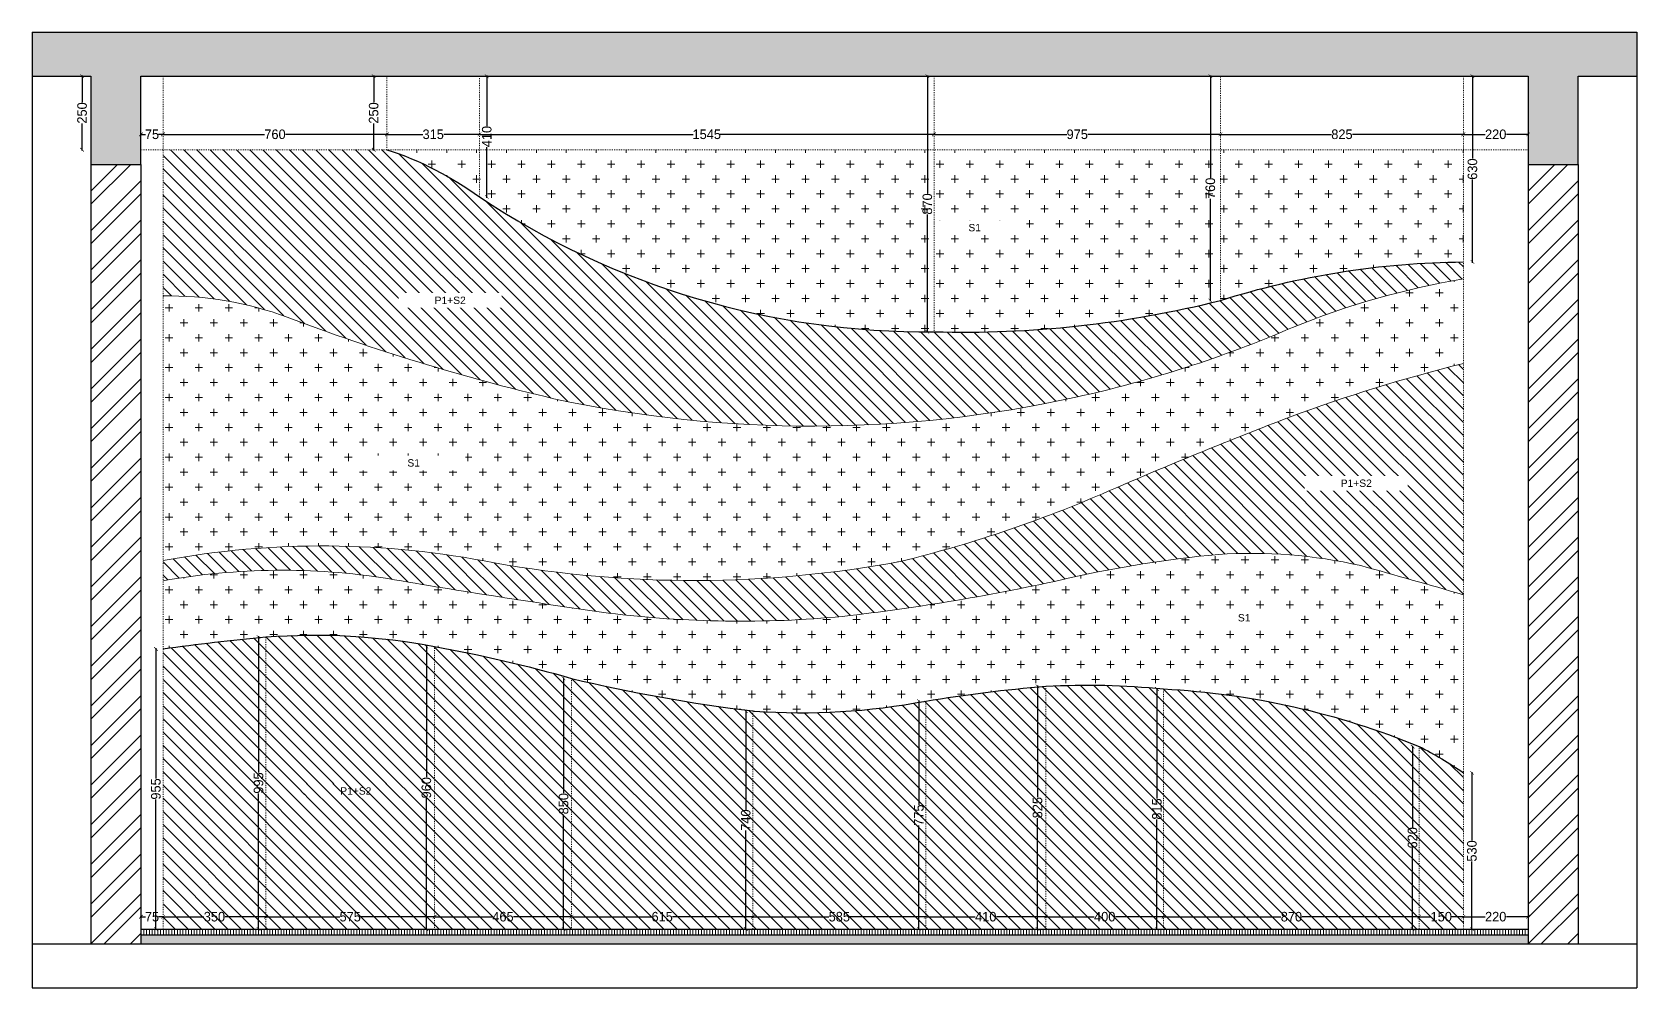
# Model space of a CAD drawing. Header units: millimetres. Extents: x 75500 to 345360, y -224327 to 19532.
# Drawn here: x 131262 to 136717, y -100529 to -97279 of the extents above; entities that cross this region are included whole.
import ezdxf

# ---------------------------------------------------------------- set-up
doc = ezdxf.new("R2010")
doc.units = ezdxf.units.MM
doc.header["$LTSCALE"] = 0.01
doc.linetypes.add('ACAD_ISO03W100', pattern=[30, 12, -18])
doc.layers.add('A- Wall Hatch', color=8, linetype='Continuous')
doc.layers.add('e .05', color=253, linetype='Continuous')
for name, color, linetype, lineweight in [('A-Ele 6', 250, 'Continuous', 0), ('A-WALL', 7, 'Continuous', 30), ('ele 0.1', 252, 'Continuous', 13), ('furniture section', 7, 'Continuous', 25), ('hatch', 251, 'Continuous', 0)]:
    doc.layers.add(name, color=color, linetype=linetype, lineweight=lineweight)
doc.styles.add('ISOCP2', font='GOTHIC.TTF')
doc.styles.get("Standard").update_dxf_attribs({"font": 'arial.ttf'})
doc.dimstyles.new('77', dxfattribs={"dimscale": 0.25, "dimtxt": 130, "dimasz": 100, "dimexe": 5, "dimexo": 1, "dimgap": 0.25, "dimtad": 0, "dimdec": 0, "dimrnd": 5, "dimzin": 0, "dimdsep": 46, "dimtxsty": 'ISOCP2', "dimblk": 'ARCHTICK', "dimcen": 0, "dimdle": 100, "dimclrd": 1, "dimclre": 256, "dimclrt": 256, "dimazin": 0, "dimtm": 1e-09, "dimtfac": 1, "dimtdec": 0, "dimtmove": 1, "dimatfit": 0, "dimfxl": 1, "dimtolj": 1, "dimtzin": 12, "dimlwd": -1, "dimlwe": -1, "dimarcsym": 0})

# ---------------------------------------------------------------- blocks, each defined once
blk = doc.blocks.new('_ARCHTICK')
at = {"color": 0, "linetype": 'ByBlock', "const_width": 0.15}
blk.add_lwpolyline([(-0.5, -0.5), (0.5, 0.5)], dxfattribs=at)
blk = doc.blocks.new('*D114')
at = {"color": 1, "ltscale": 4, "transparency": 16777216}
for p, q in [((131704.8, -100286.7), (131846, -100286.7)), ((132059.5, -100286.7), (131918.3, -100286.7))]:
    blk.add_line(p, q, dxfattribs=at)
at = {"layer": 'Defpoints', "color": 0, "transparency": 16777216}
for p in [(132057, -100286.7), (131707.3, -100328.7), (132057, -100328.7)]:
    blk.add_point(p, dxfattribs=at)
at = {"color": 1, "transparency": 16777216, "xscale": 12.5, "yscale": 12.5, "zscale": 12.5, "rotation": 180}
blk.add_blockref('_ARCHTICK', (131707.3, -100286.7), dxfattribs=at)
at = {"color": 1, "transparency": 16777216, "xscale": 12.5, "yscale": 12.5, "zscale": 12.5}
blk.add_blockref('_ARCHTICK', (132057, -100286.7), dxfattribs=at)
at = {"transparency": 16777216, "insert": (131882.1, -100286.7), "char_height": 32.5, "attachment_point": 5, "style": 'ISOCP2'}
blk.add_mtext('\\A1;350', dxfattribs=at)
blk = doc.blocks.new('*D115')
at = {"color": 1, "ltscale": 4, "transparency": 16777216}
for p, q in [((132054.5, -100286.7), (132307.9, -100286.7)), ((132632.8, -100286.7), (132379.4, -100286.7))]:
    blk.add_line(p, q, dxfattribs=at)
at = {"layer": 'Defpoints', "color": 0, "transparency": 16777216}
for p in [(132630.3, -100286.7), (132057, -100328.7), (132630.3, -100328.7)]:
    blk.add_point(p, dxfattribs=at)
at = {"color": 1, "transparency": 16777216, "xscale": 12.5, "yscale": 12.5, "zscale": 12.5, "rotation": 180}
blk.add_blockref('_ARCHTICK', (132057, -100286.7), dxfattribs=at)
at = {"color": 1, "transparency": 16777216, "xscale": 12.5, "yscale": 12.5, "zscale": 12.5}
blk.add_blockref('_ARCHTICK', (132630.3, -100286.7), dxfattribs=at)
at = {"transparency": 16777216, "insert": (132343.6, -100286.7), "char_height": 32.5, "attachment_point": 5, "style": 'ISOCP2'}
blk.add_mtext('\\A1;575', dxfattribs=at)
blk = doc.blocks.new('*D116')
at = {"color": 1, "ltscale": 4, "transparency": 16777216}
for p, q in [((132627.8, -100286.7), (132826.8, -100286.7)), ((133098.1, -100286.7), (132899, -100286.7))]:
    blk.add_line(p, q, dxfattribs=at)
at = {"layer": 'Defpoints', "color": 0, "transparency": 16777216}
for p in [(133095.6, -100286.7), (132630.3, -100328.7), (133095.6, -100328.7)]:
    blk.add_point(p, dxfattribs=at)
at = {"color": 1, "transparency": 16777216, "xscale": 12.5, "yscale": 12.5, "zscale": 12.5, "rotation": 180}
blk.add_blockref('_ARCHTICK', (132630.3, -100286.7), dxfattribs=at)
at = {"color": 1, "transparency": 16777216, "xscale": 12.5, "yscale": 12.5, "zscale": 12.5}
blk.add_blockref('_ARCHTICK', (133095.6, -100286.7), dxfattribs=at)
at = {"transparency": 16777216, "insert": (132862.9, -100286.7), "char_height": 32.5, "attachment_point": 5, "style": 'ISOCP2'}
blk.add_mtext('\\A1;465', dxfattribs=at)
blk = doc.blocks.new('*D117')
at = {"color": 1, "ltscale": 4, "transparency": 16777216}
for p, q in [((133093.1, -100286.7), (133368.9, -100286.7)), ((133715, -100286.7), (133439.2, -100286.7))]:
    blk.add_line(p, q, dxfattribs=at)
at = {"layer": 'Defpoints', "color": 0, "transparency": 16777216}
for p in [(133712.5, -100286.7), (133095.6, -100328.7), (133712.5, -100328.7)]:
    blk.add_point(p, dxfattribs=at)
at = {"color": 1, "transparency": 16777216, "xscale": 12.5, "yscale": 12.5, "zscale": 12.5, "rotation": 180}
blk.add_blockref('_ARCHTICK', (133095.6, -100286.7), dxfattribs=at)
at = {"color": 1, "transparency": 16777216, "xscale": 12.5, "yscale": 12.5, "zscale": 12.5}
blk.add_blockref('_ARCHTICK', (133712.5, -100286.7), dxfattribs=at)
at = {"transparency": 16777216, "insert": (133404, -100286.7), "char_height": 32.5, "attachment_point": 5, "style": 'ISOCP2'}
blk.add_mtext('\\A1;615', dxfattribs=at)
blk = doc.blocks.new('*D118')
at = {"color": 1, "ltscale": 4, "transparency": 16777216}
for p, q in [((133710, -100286.7), (133970.3, -100286.7)), ((134302.2, -100286.7), (134041.9, -100286.7))]:
    blk.add_line(p, q, dxfattribs=at)
at = {"layer": 'Defpoints', "color": 0, "transparency": 16777216}
for p in [(134299.7, -100286.7), (133712.5, -100328.7), (134299.7, -100328.7)]:
    blk.add_point(p, dxfattribs=at)
at = {"color": 1, "transparency": 16777216, "xscale": 12.5, "yscale": 12.5, "zscale": 12.5, "rotation": 180}
blk.add_blockref('_ARCHTICK', (133712.5, -100286.7), dxfattribs=at)
at = {"color": 1, "transparency": 16777216, "xscale": 12.5, "yscale": 12.5, "zscale": 12.5}
blk.add_blockref('_ARCHTICK', (134299.7, -100286.7), dxfattribs=at)
at = {"transparency": 16777216, "insert": (134006.1, -100286.7), "char_height": 32.5, "attachment_point": 5, "style": 'ISOCP2'}
blk.add_mtext('\\A1;585', dxfattribs=at)
blk = doc.blocks.new('*D119')
at = {"color": 1, "ltscale": 4, "transparency": 16777216}
for p, q in [((134297.2, -100286.7), (134467.5, -100286.7)), ((134710.5, -100286.7), (134540.2, -100286.7))]:
    blk.add_line(p, q, dxfattribs=at)
at = {"layer": 'Defpoints', "color": 0, "transparency": 16777216}
for p in [(134708, -100286.7), (134299.7, -100328.7), (134708, -100328.7)]:
    blk.add_point(p, dxfattribs=at)
at = {"color": 1, "transparency": 16777216, "xscale": 12.5, "yscale": 12.5, "zscale": 12.5, "rotation": 180}
blk.add_blockref('_ARCHTICK', (134299.7, -100286.7), dxfattribs=at)
at = {"color": 1, "transparency": 16777216, "xscale": 12.5, "yscale": 12.5, "zscale": 12.5}
blk.add_blockref('_ARCHTICK', (134708, -100286.7), dxfattribs=at)
at = {"transparency": 16777216, "insert": (134503.9, -100286.7), "char_height": 32.5, "attachment_point": 5, "style": 'ISOCP2'}
blk.add_mtext('\\A1;410', dxfattribs=at)
blk = doc.blocks.new('*D120')
at = {"color": 1, "ltscale": 4, "transparency": 16777216}
for p, q in [((134705.5, -100286.7), (134871.9, -100286.7)), ((135111, -100286.7), (134944.6, -100286.7))]:
    blk.add_line(p, q, dxfattribs=at)
at = {"layer": 'Defpoints', "color": 0, "transparency": 16777216}
for p in [(134708, -100207.1), (135108.5, -100207.1), (135108.5, -100286.7)]:
    blk.add_point(p, dxfattribs=at)
at = {"color": 1, "transparency": 16777216, "xscale": 12.5, "yscale": 12.5, "zscale": 12.5, "rotation": 180}
blk.add_blockref('_ARCHTICK', (134708, -100286.7), dxfattribs=at)
at = {"color": 1, "transparency": 16777216, "xscale": 12.5, "yscale": 12.5, "zscale": 12.5}
blk.add_blockref('_ARCHTICK', (135108.5, -100286.7), dxfattribs=at)
at = {"transparency": 16777216, "insert": (134908.3, -100286.7), "char_height": 32.5, "attachment_point": 5, "style": 'ISOCP2'}
blk.add_mtext('\\A1;400', dxfattribs=at)
blk = doc.blocks.new('*D121')
at = {"color": 1, "ltscale": 4, "transparency": 16777216}
for p, q in [((135106, -100286.7), (135506.7, -100286.7)), ((135979.7, -100286.7), (135579, -100286.7))]:
    blk.add_line(p, q, dxfattribs=at)
at = {"layer": 'Defpoints', "color": 0, "transparency": 16777216}
for p in [(135108.5, -100207.1), (135977.2, -100207.1), (135977.2, -100286.7)]:
    blk.add_point(p, dxfattribs=at)
at = {"color": 1, "transparency": 16777216, "xscale": 12.5, "yscale": 12.5, "zscale": 12.5, "rotation": 180}
blk.add_blockref('_ARCHTICK', (135108.5, -100286.7), dxfattribs=at)
at = {"color": 1, "transparency": 16777216, "xscale": 12.5, "yscale": 12.5, "zscale": 12.5}
blk.add_blockref('_ARCHTICK', (135977.2, -100286.7), dxfattribs=at)
at = {"transparency": 16777216, "insert": (135542.9, -100286.7), "char_height": 32.5, "attachment_point": 5, "style": 'ISOCP2'}
blk.add_mtext('\\A1;870', dxfattribs=at)
blk = doc.blocks.new('*D122')
at = {"color": 1, "ltscale": 4, "transparency": 16777216}
for p, q in [((135974.7, -100286.7), (136018.5, -100286.7)), ((136129.8, -100286.7), (136086, -100286.7))]:
    blk.add_line(p, q, dxfattribs=at)
at = {"layer": 'Defpoints', "color": 0, "transparency": 16777216}
for p in [(135977.2, -100187.1), (136127.3, -100187.1), (136127.3, -100286.7)]:
    blk.add_point(p, dxfattribs=at)
at = {"color": 1, "transparency": 16777216, "xscale": 12.5, "yscale": 12.5, "zscale": 12.5, "rotation": 180}
blk.add_blockref('_ARCHTICK', (135977.2, -100286.7), dxfattribs=at)
at = {"color": 1, "transparency": 16777216, "xscale": 12.5, "yscale": 12.5, "zscale": 12.5}
blk.add_blockref('_ARCHTICK', (136127.3, -100286.7), dxfattribs=at)
at = {"transparency": 16777216, "insert": (136052.2, -100286.7), "char_height": 32.5, "attachment_point": 5, "style": 'ISOCP2'}
blk.add_mtext('\\A1;150', dxfattribs=at)
blk = doc.blocks.new('*D123')
at = {"color": 1, "ltscale": 4, "transparency": 16777216}
for p, q in [((131629.8, -97626.4), (131647.3, -97626.4)), ((131709.8, -97626.4), (131692.3, -97626.4))]:
    blk.add_line(p, q, dxfattribs=at)
at = {"layer": 'Defpoints', "color": 0, "transparency": 16777216}
for p in [(131632.3, -97578.5), (131707.3, -97578.5), (131707.3, -97626.4)]:
    blk.add_point(p, dxfattribs=at)
at = {"color": 1, "transparency": 16777216, "xscale": 12.5, "yscale": 12.5, "zscale": 12.5, "rotation": 180}
blk.add_blockref('_ARCHTICK', (131632.3, -97626.4), dxfattribs=at)
at = {"color": 1, "transparency": 16777216, "xscale": 12.5, "yscale": 12.5, "zscale": 12.5}
blk.add_blockref('_ARCHTICK', (131707.3, -97626.4), dxfattribs=at)
at = {"transparency": 16777216, "insert": (131669.8, -97626.4), "char_height": 32.5, "attachment_point": 5, "style": 'ISOCP2'}
blk.add_mtext('\\A1;75', dxfattribs=at)
blk = doc.blocks.new('*D124')
at = {"color": 1, "ltscale": 4, "transparency": 16777216}
for p, q in [((131704.8, -97626.4), (132052.6, -97626.4)), ((132471.1, -97626.4), (132123.2, -97626.4))]:
    blk.add_line(p, q, dxfattribs=at)
at = {"layer": 'Defpoints', "color": 0, "transparency": 16777216}
for p in [(131707.3, -97578.5), (132468.6, -97578.5), (132468.6, -97626.4)]:
    blk.add_point(p, dxfattribs=at)
at = {"color": 1, "transparency": 16777216, "xscale": 12.5, "yscale": 12.5, "zscale": 12.5, "rotation": 180}
blk.add_blockref('_ARCHTICK', (131707.3, -97626.4), dxfattribs=at)
at = {"color": 1, "transparency": 16777216, "xscale": 12.5, "yscale": 12.5, "zscale": 12.5}
blk.add_blockref('_ARCHTICK', (132468.6, -97626.4), dxfattribs=at)
at = {"transparency": 16777216, "insert": (132087.9, -97626.4), "char_height": 32.5, "attachment_point": 5, "style": 'ISOCP2'}
blk.add_mtext('\\A1;760', dxfattribs=at)
blk = doc.blocks.new('*D125')
at = {"color": 1, "ltscale": 4, "transparency": 16777216}
for p, q in [((132466.1, -97626.4), (132589.9, -97626.4)), ((132785.4, -97626.4), (132661.6, -97626.4))]:
    blk.add_line(p, q, dxfattribs=at)
at = {"layer": 'Defpoints', "color": 0, "transparency": 16777216}
for p in [(132468.6, -97578.5), (132782.9, -97578.5), (132782.9, -97626.4)]:
    blk.add_point(p, dxfattribs=at)
at = {"color": 1, "transparency": 16777216, "xscale": 12.5, "yscale": 12.5, "zscale": 12.5, "rotation": 180}
blk.add_blockref('_ARCHTICK', (132468.6, -97626.4), dxfattribs=at)
at = {"color": 1, "transparency": 16777216, "xscale": 12.5, "yscale": 12.5, "zscale": 12.5}
blk.add_blockref('_ARCHTICK', (132782.9, -97626.4), dxfattribs=at)
at = {"transparency": 16777216, "insert": (132625.7, -97626.4), "char_height": 32.5, "attachment_point": 5, "style": 'ISOCP2'}
blk.add_mtext('\\A1;315', dxfattribs=at)
blk = doc.blocks.new('*D126')
at = {"color": 1, "ltscale": 4, "transparency": 16777216}
for p, q in [((132780.4, -97626.4), (133509.5, -97626.4)), ((134330.5, -97626.4), (133601.5, -97626.4))]:
    blk.add_line(p, q, dxfattribs=at)
at = {"layer": 'Defpoints', "color": 0, "transparency": 16777216}
for p in [(132782.9, -97578.5), (134328, -97578.5), (134328, -97626.4)]:
    blk.add_point(p, dxfattribs=at)
at = {"color": 1, "transparency": 16777216, "xscale": 12.5, "yscale": 12.5, "zscale": 12.5, "rotation": 180}
blk.add_blockref('_ARCHTICK', (132782.9, -97626.4), dxfattribs=at)
at = {"color": 1, "transparency": 16777216, "xscale": 12.5, "yscale": 12.5, "zscale": 12.5}
blk.add_blockref('_ARCHTICK', (134328, -97626.4), dxfattribs=at)
at = {"transparency": 16777216, "insert": (133555.5, -97626.4), "char_height": 32.5, "attachment_point": 5, "style": 'ISOCP2'}
blk.add_mtext('\\A1;1545', dxfattribs=at)
blk = doc.blocks.new('*D127')
at = {"color": 1, "ltscale": 4, "transparency": 16777216}
for p, q in [((134325.5, -97626.4), (134779.4, -97626.4)), ((135304.3, -97626.4), (134850.5, -97626.4))]:
    blk.add_line(p, q, dxfattribs=at)
at = {"layer": 'Defpoints', "color": 0, "transparency": 16777216}
for p in [(134328, -97578.5), (135301.8, -97578.5), (135301.8, -97626.4)]:
    blk.add_point(p, dxfattribs=at)
at = {"color": 1, "transparency": 16777216, "xscale": 12.5, "yscale": 12.5, "zscale": 12.5, "rotation": 180}
blk.add_blockref('_ARCHTICK', (134328, -97626.4), dxfattribs=at)
at = {"color": 1, "transparency": 16777216, "xscale": 12.5, "yscale": 12.5, "zscale": 12.5}
blk.add_blockref('_ARCHTICK', (135301.8, -97626.4), dxfattribs=at)
at = {"transparency": 16777216, "insert": (134814.9, -97626.4), "char_height": 32.5, "attachment_point": 5, "style": 'ISOCP2'}
blk.add_mtext('\\A1;975', dxfattribs=at)
blk = doc.blocks.new('*D128')
at = {"color": 1, "ltscale": 4, "transparency": 16777216}
for p, q in [((135299.3, -97626.4), (135678.6, -97626.4)), ((136129.8, -97626.4), (135750.5, -97626.4))]:
    blk.add_line(p, q, dxfattribs=at)
at = {"layer": 'Defpoints', "color": 0, "transparency": 16777216}
for p in [(135301.8, -97578.5), (136127.3, -97578.5), (136127.3, -97626.4)]:
    blk.add_point(p, dxfattribs=at)
at = {"color": 1, "transparency": 16777216, "xscale": 12.5, "yscale": 12.5, "zscale": 12.5, "rotation": 180}
blk.add_blockref('_ARCHTICK', (135301.8, -97626.4), dxfattribs=at)
at = {"color": 1, "transparency": 16777216, "xscale": 12.5, "yscale": 12.5, "zscale": 12.5}
blk.add_blockref('_ARCHTICK', (136127.3, -97626.4), dxfattribs=at)
at = {"transparency": 16777216, "insert": (135714.6, -97626.4), "char_height": 32.5, "attachment_point": 5, "style": 'ISOCP2'}
blk.add_mtext('\\A1;825', dxfattribs=at)
blk = doc.blocks.new('*D129')
at = {"color": 1, "ltscale": 4, "transparency": 16777216}
for p, q in [((136124.8, -97626.4), (136201, -97626.4)), ((136349.8, -97626.4), (136273.6, -97626.4))]:
    blk.add_line(p, q, dxfattribs=at)
at = {"layer": 'Defpoints', "color": 0, "transparency": 16777216}
for p in [(136127.3, -97578.5), (136347.3, -97578.5), (136347.3, -97626.4)]:
    blk.add_point(p, dxfattribs=at)
at = {"color": 1, "transparency": 16777216, "xscale": 12.5, "yscale": 12.5, "zscale": 12.5, "rotation": 180}
blk.add_blockref('_ARCHTICK', (136127.3, -97626.4), dxfattribs=at)
at = {"color": 1, "transparency": 16777216, "xscale": 12.5, "yscale": 12.5, "zscale": 12.5}
blk.add_blockref('_ARCHTICK', (136347.3, -97626.4), dxfattribs=at)
at = {"transparency": 16777216, "insert": (136237.3, -97626.4), "char_height": 32.5, "attachment_point": 5, "style": 'ISOCP2'}
blk.add_mtext('\\A1;220', dxfattribs=at)
blk = doc.blocks.new('*D143')
at = {"color": 1, "ltscale": 4, "transparency": 16777216}
for p, q in [((131432.2, -97426.2), (131432.2, -97517.4)), ((131432.2, -97681.2), (131432.2, -97590))]:
    blk.add_line(p, q, dxfattribs=at)
at = {"layer": 'Defpoints', "color": 0, "transparency": 16777216}
for p in [(131432.2, -97428.7), (131632.3, -97428.7), (131632.3, -97678.7)]:
    blk.add_point(p, dxfattribs=at)
at = {"color": 1, "transparency": 16777216, "xscale": 12.5, "yscale": 12.5, "zscale": 12.5}
for p, rotation in [((131432.2, -97428.7), 90), ((131432.2, -97678.7), 270)]:
    blk.add_blockref('_ARCHTICK', p, dxfattribs=dict(at, rotation=rotation))
at = {"transparency": 16777216, "insert": (131432.2, -97553.7), "char_height": 32.5, "attachment_point": 5, "rotation": 90, "style": 'ISOCP2'}
blk.add_mtext('\\A1;250', dxfattribs=at)
blk = doc.blocks.new('*D144')
at = {"color": 1, "ltscale": 4, "transparency": 16777216}
for p, q in [((136124.8, -100286.7), (136201, -100286.7)), ((136349.8, -100286.7), (136273.6, -100286.7))]:
    blk.add_line(p, q, dxfattribs=at)
at = {"layer": 'Defpoints', "color": 0, "transparency": 16777216}
for p in [(136127.3, -100128.1), (136347.3, -100128.1), (136347.3, -100286.7)]:
    blk.add_point(p, dxfattribs=at)
at = {"color": 1, "transparency": 16777216, "xscale": 12.5, "yscale": 12.5, "zscale": 12.5, "rotation": 180}
blk.add_blockref('_ARCHTICK', (136127.3, -100286.7), dxfattribs=at)
at = {"color": 1, "transparency": 16777216, "xscale": 12.5, "yscale": 12.5, "zscale": 12.5}
blk.add_blockref('_ARCHTICK', (136347.3, -100286.7), dxfattribs=at)
at = {"transparency": 16777216, "insert": (136237.3, -100286.7), "char_height": 32.5, "attachment_point": 5, "style": 'ISOCP2'}
blk.add_mtext('\\A1;220', dxfattribs=at)
blk = doc.blocks.new('*D145')
at = {"color": 1, "ltscale": 4, "transparency": 16777216}
for p, q in [((131629.8, -100286.7), (131647.3, -100286.7)), ((131709.8, -100286.7), (131692.3, -100286.7))]:
    blk.add_line(p, q, dxfattribs=at)
at = {"layer": 'Defpoints', "color": 0, "transparency": 16777216}
for p in [(131632.3, -100191.6), (131707.3, -100191.6), (131632.3, -100286.7)]:
    blk.add_point(p, dxfattribs=at)
at = {"color": 1, "transparency": 16777216, "xscale": 12.5, "yscale": 12.5, "zscale": 12.5, "rotation": 180}
blk.add_blockref('_ARCHTICK', (131632.3, -100286.7), dxfattribs=at)
at = {"color": 1, "transparency": 16777216, "xscale": 12.5, "yscale": 12.5, "zscale": 12.5}
blk.add_blockref('_ARCHTICK', (131707.3, -100286.7), dxfattribs=at)
at = {"transparency": 16777216, "insert": (131669.8, -100286.7), "char_height": 32.5, "attachment_point": 5, "style": 'ISOCP2'}
blk.add_mtext('\\A1;75', dxfattribs=at)
blk = doc.blocks.new('*D307')
at = {"color": 1, "ltscale": 4, "transparency": 16777216}
for p, q in [((136158.3, -97426.2), (136158.3, -97709.1)), ((136158.3, -98062.9), (136158.3, -97780))]:
    blk.add_line(p, q, dxfattribs=at)
at = {"layer": 'Defpoints', "color": 0, "transparency": 16777216}
for p in [(136127.3, -97428.7), (136158.3, -97428.7), (136127.3, -98060.4)]:
    blk.add_point(p, dxfattribs=at)
at = {"color": 1, "transparency": 16777216, "xscale": 12.5, "yscale": 12.5, "zscale": 12.5}
for p, rotation in [((136158.3, -97428.7), 90), ((136158.3, -98060.4), 270)]:
    blk.add_blockref('_ARCHTICK', p, dxfattribs=dict(at, rotation=rotation))
at = {"transparency": 16777216, "insert": (136158.3, -97744.6), "char_height": 32.5, "attachment_point": 5, "rotation": 90, "style": 'ISOCP2'}
blk.add_mtext('\\A1;630', dxfattribs=at)
blk = doc.blocks.new('*D308')
at = {"color": 1, "ltscale": 4, "transparency": 16777216}
for p, q in [((132423.4, -97426.2), (132423.4, -97517.4)), ((132423.4, -97681.2), (132423.4, -97590))]:
    blk.add_line(p, q, dxfattribs=at)
at = {"layer": 'Defpoints', "color": 0, "transparency": 16777216}
for p in [(132423.4, -97428.7), (132468.6, -97428.7), (132468.6, -97678.7)]:
    blk.add_point(p, dxfattribs=at)
at = {"color": 1, "transparency": 16777216, "xscale": 12.5, "yscale": 12.5, "zscale": 12.5}
for p, rotation in [((132423.4, -97428.7), 90), ((132423.4, -97678.7), 270)]:
    blk.add_blockref('_ARCHTICK', p, dxfattribs=dict(at, rotation=rotation))
at = {"transparency": 16777216, "insert": (132423.4, -97553.7), "char_height": 32.5, "attachment_point": 5, "rotation": 90, "style": 'ISOCP2'}
blk.add_mtext('\\A1;250', dxfattribs=at)
blk = doc.blocks.new('*D309')
at = {"color": 1, "ltscale": 4, "transparency": 16777216}
for p, q in [((131683.1, -99373.4), (131683.1, -99816.7)), ((131683.1, -100331.2), (131683.1, -99887.9))]:
    blk.add_line(p, q, dxfattribs=at)
at = {"layer": 'Defpoints', "color": 0, "transparency": 16777216}
for p in [(131707.3, -99375.9), (131683.1, -100328.7), (131707.3, -100328.7)]:
    blk.add_point(p, dxfattribs=at)
at = {"color": 1, "transparency": 16777216, "xscale": 12.5, "yscale": 12.5, "zscale": 12.5}
for p, rotation in [((131683.1, -99375.9), 90), ((131683.1, -100328.7), 270)]:
    blk.add_blockref('_ARCHTICK', p, dxfattribs=dict(at, rotation=rotation))
at = {"transparency": 16777216, "insert": (131683.1, -99852.3), "char_height": 32.5, "attachment_point": 5, "rotation": 90, "style": 'ISOCP2'}
blk.add_mtext('\\A1;955', dxfattribs=at)
blk = doc.blocks.new('*D310')
at = {"color": 1, "ltscale": 4, "transparency": 16777216}
for p, q in [((136156.5, -99794.7), (136156.5, -100026.9)), ((136156.5, -100331.2), (136156.5, -100099))]:
    blk.add_line(p, q, dxfattribs=at)
at = {"layer": 'Defpoints', "color": 0, "transparency": 16777216}
for p in [(136127.3, -99797.2), (136127.3, -100328.7), (136156.5, -100328.7)]:
    blk.add_point(p, dxfattribs=at)
at = {"color": 1, "transparency": 16777216, "xscale": 12.5, "yscale": 12.5, "zscale": 12.5}
for p, rotation in [((136156.5, -99797.2), 90), ((136156.5, -100328.7), 270)]:
    blk.add_blockref('_ARCHTICK', p, dxfattribs=dict(at, rotation=rotation))
at = {"transparency": 16777216, "insert": (136156.5, -100063), "char_height": 32.5, "attachment_point": 5, "rotation": 90, "style": 'ISOCP2'}
blk.add_mtext('\\A1;530', dxfattribs=at)
blk = doc.blocks.new('*D447')
at = {"color": 1, "ltscale": 4, "transparency": 16777216}
for p, q in [((132032, -99333), (132032, -99796.5)), ((132032, -100331.2), (132032, -99867.7))]:
    blk.add_line(p, q, dxfattribs=at)
at = {"layer": 'Defpoints', "color": 0, "transparency": 16777216}
for p in [(132057, -99335.5), (132032, -100328.7), (132057, -100328.7)]:
    blk.add_point(p, dxfattribs=at)
at = {"color": 1, "transparency": 16777216, "xscale": 12.5, "yscale": 12.5, "zscale": 12.5}
for p, rotation in [((132032, -99335.5), 90), ((132032, -100328.7), 270)]:
    blk.add_blockref('_ARCHTICK', p, dxfattribs=dict(at, rotation=rotation))
at = {"transparency": 16777216, "insert": (132032, -99832.1), "char_height": 32.5, "attachment_point": 5, "rotation": 90, "style": 'ISOCP2'}
blk.add_mtext('\\A1;995', dxfattribs=at)
blk = doc.blocks.new('*D448')
at = {"color": 1, "ltscale": 4, "transparency": 16777216}
for p, q in [((132602.6, -99365.3), (132602.6, -99812.4)), ((132602.6, -100331.2), (132602.6, -99884.1))]:
    blk.add_line(p, q, dxfattribs=at)
at = {"layer": 'Defpoints', "color": 0, "transparency": 16777216}
for p in [(132630.3, -99367.8), (132602.6, -100328.7), (132630.3, -100328.7)]:
    blk.add_point(p, dxfattribs=at)
at = {"color": 1, "transparency": 16777216, "xscale": 12.5, "yscale": 12.5, "zscale": 12.5}
for p, rotation in [((132602.6, -99367.8), 90), ((132602.6, -100328.7), 270)]:
    blk.add_blockref('_ARCHTICK', p, dxfattribs=dict(at, rotation=rotation))
at = {"transparency": 16777216, "insert": (132602.6, -99848.2), "char_height": 32.5, "attachment_point": 5, "rotation": 90, "style": 'ISOCP2'}
blk.add_mtext('\\A1;960', dxfattribs=at)
blk = doc.blocks.new('*D449')
at = {"color": 1, "ltscale": 4, "transparency": 16777216}
for p, q in [((133069, -99473.7), (133069, -99866.3)), ((133069, -100331.2), (133069, -99938.7))]:
    blk.add_line(p, q, dxfattribs=at)
at = {"layer": 'Defpoints', "color": 0, "transparency": 16777216}
for p in [(133095.6, -99476.2), (133069, -100328.7), (133095.6, -100328.7)]:
    blk.add_point(p, dxfattribs=at)
at = {"color": 1, "transparency": 16777216, "xscale": 12.5, "yscale": 12.5, "zscale": 12.5}
for p, rotation in [((133069, -99476.2), 90), ((133069, -100328.7), 270)]:
    blk.add_blockref('_ARCHTICK', p, dxfattribs=dict(at, rotation=rotation))
at = {"transparency": 16777216, "insert": (133069, -99902.5), "char_height": 32.5, "attachment_point": 5, "rotation": 90, "style": 'ISOCP2'}
blk.add_mtext('\\A1;850', dxfattribs=at)
blk = doc.blocks.new('*D450')
at = {"color": 1, "ltscale": 4, "transparency": 16777216}
for p, q in [((133688.2, -99585), (133688.2, -99922.8)), ((133688.2, -100331.2), (133688.2, -99993.4))]:
    blk.add_line(p, q, dxfattribs=at)
at = {"layer": 'Defpoints', "color": 0, "transparency": 16777216}
for p in [(133712.5, -99587.5), (133688.2, -100328.7), (133712.5, -100328.7)]:
    blk.add_point(p, dxfattribs=at)
at = {"color": 1, "transparency": 16777216, "xscale": 12.5, "yscale": 12.5, "zscale": 12.5}
for p, rotation in [((133688.2, -99587.5), 90), ((133688.2, -100328.7), 270)]:
    blk.add_blockref('_ARCHTICK', p, dxfattribs=dict(at, rotation=rotation))
at = {"transparency": 16777216, "insert": (133688.2, -99958.1), "char_height": 32.5, "attachment_point": 5, "rotation": 90, "style": 'ISOCP2'}
blk.add_mtext('\\A1;740', dxfattribs=at)
blk = doc.blocks.new('*D451')
at = {"color": 1, "ltscale": 4, "transparency": 16777216}
for p, q in [((134276.6, -99550.9), (134276.6, -99906)), ((134276.6, -100331.2), (134276.6, -99976.1))]:
    blk.add_line(p, q, dxfattribs=at)
at = {"layer": 'Defpoints', "color": 0, "transparency": 16777216}
for p in [(134299.7, -99553.4), (134276.6, -100328.7), (134299.7, -100328.7)]:
    blk.add_point(p, dxfattribs=at)
at = {"color": 1, "transparency": 16777216, "xscale": 12.5, "yscale": 12.5, "zscale": 12.5}
for p, rotation in [((134276.6, -99553.4), 90), ((134276.6, -100328.7), 270)]:
    blk.add_blockref('_ARCHTICK', p, dxfattribs=dict(at, rotation=rotation))
at = {"transparency": 16777216, "insert": (134276.6, -99941.1), "char_height": 32.5, "attachment_point": 5, "rotation": 90, "style": 'ISOCP2'}
blk.add_mtext('\\A1;775', dxfattribs=at)
blk = doc.blocks.new('*D452')
at = {"color": 1, "ltscale": 4, "transparency": 16777216}
for p, q in [((134679.9, -99500.6), (134679.9, -99880)), ((134679.9, -100331.2), (134679.9, -99951.8))]:
    blk.add_line(p, q, dxfattribs=at)
at = {"layer": 'Defpoints', "color": 0, "transparency": 16777216}
for p in [(134708, -99503.1), (134679.9, -100328.7), (134708, -100328.7)]:
    blk.add_point(p, dxfattribs=at)
at = {"color": 1, "transparency": 16777216, "xscale": 12.5, "yscale": 12.5, "zscale": 12.5}
for p, rotation in [((134679.9, -99503.1), 90), ((134679.9, -100328.7), 270)]:
    blk.add_blockref('_ARCHTICK', p, dxfattribs=dict(at, rotation=rotation))
at = {"transparency": 16777216, "insert": (134679.9, -99915.9), "char_height": 32.5, "attachment_point": 5, "rotation": 90, "style": 'ISOCP2'}
blk.add_mtext('\\A1;825', dxfattribs=at)
blk = doc.blocks.new('*D453')
at = {"color": 1, "ltscale": 4, "transparency": 16777216}
for p, q in [((135085.9, -99509.6), (135085.9, -99884.5)), ((135085.9, -100331.2), (135085.9, -99956.3))]:
    blk.add_line(p, q, dxfattribs=at)
at = {"layer": 'Defpoints', "color": 0, "transparency": 16777216}
for p in [(135108.5, -99512.1), (135085.9, -100328.7), (135108.5, -100328.7)]:
    blk.add_point(p, dxfattribs=at)
at = {"color": 1, "transparency": 16777216, "xscale": 12.5, "yscale": 12.5, "zscale": 12.5}
for p, rotation in [((135085.9, -99512.1), 90), ((135085.9, -100328.7), 270)]:
    blk.add_blockref('_ARCHTICK', p, dxfattribs=dict(at, rotation=rotation))
at = {"transparency": 16777216, "insert": (135085.9, -99920.4), "char_height": 32.5, "attachment_point": 5, "rotation": 90, "style": 'ISOCP2'}
blk.add_mtext('\\A1;815', dxfattribs=at)
blk = doc.blocks.new('*D454')
at = {"color": 1, "ltscale": 4, "transparency": 16777216}
for p, q in [((135954.6, -99705.5), (135954.6, -99982.9)), ((135954.6, -100331.2), (135954.6, -100053.8))]:
    blk.add_line(p, q, dxfattribs=at)
at = {"layer": 'Defpoints', "color": 0, "transparency": 16777216}
for p in [(135977.2, -99708), (135954.6, -100328.7), (135977.2, -100328.7)]:
    blk.add_point(p, dxfattribs=at)
at = {"color": 1, "transparency": 16777216, "xscale": 12.5, "yscale": 12.5, "zscale": 12.5}
for p, rotation in [((135954.6, -99708), 89.99999999999731), ((135954.6, -100328.7), 269.9999999999973)]:
    blk.add_blockref('_ARCHTICK', p, dxfattribs=dict(at, rotation=rotation))
at = {"transparency": 16777216, "insert": (135954.6, -100018.4), "char_height": 32.5, "attachment_point": 5, "rotation": 90, "style": 'ISOCP2'}
blk.add_mtext('\\A1;620', dxfattribs=at)
blk = doc.blocks.new('*D455')
at = {"color": 1, "ltscale": 4, "transparency": 16777216}
for p, q in [((132807.9, -97426.2), (132807.9, -97597.7)), ((132807.9, -97841.8), (132807.9, -97670.4))]:
    blk.add_line(p, q, dxfattribs=at)
at = {"layer": 'Defpoints', "color": 0, "transparency": 16777216}
for p in [(132782.9, -97428.7), (132807.9, -97428.7), (132782.9, -97839.3)]:
    blk.add_point(p, dxfattribs=at)
at = {"color": 1, "transparency": 16777216, "xscale": 12.5, "yscale": 12.5, "zscale": 12.5}
for p, rotation in [((132807.9, -97428.7), 90), ((132807.9, -97839.3), 270)]:
    blk.add_blockref('_ARCHTICK', p, dxfattribs=dict(at, rotation=rotation))
at = {"transparency": 16777216, "insert": (132807.9, -97634), "char_height": 32.5, "attachment_point": 5, "rotation": 90, "style": 'ISOCP2'}
blk.add_mtext('\\A1;410', dxfattribs=at)
blk = doc.blocks.new('*D456')
at = {"color": 1, "ltscale": 4, "transparency": 16777216}
for p, q in [((134305.4, -97426.2), (134305.4, -97827)), ((134305.4, -98300.2), (134305.4, -97899.4))]:
    blk.add_line(p, q, dxfattribs=at)
at = {"layer": 'Defpoints', "color": 0, "transparency": 16777216}
for p in [(134328, -97428.7), (134305.4, -98297.7), (134328, -98297.7)]:
    blk.add_point(p, dxfattribs=at)
at = {"color": 1, "transparency": 16777216, "xscale": 12.5, "yscale": 12.5, "zscale": 12.5}
for p, rotation in [((134305.4, -97428.7), 90), ((134305.4, -98297.7), 270)]:
    blk.add_blockref('_ARCHTICK', p, dxfattribs=dict(at, rotation=rotation))
at = {"transparency": 16777216, "insert": (134305.4, -97863.2), "char_height": 32.5, "attachment_point": 5, "rotation": 90, "style": 'ISOCP2'}
blk.add_mtext('\\A1;870', dxfattribs=at)
blk = doc.blocks.new('*D457')
at = {"color": 1, "ltscale": 4, "transparency": 16777216}
for p, q in [((135267.4, -97426.2), (135267.4, -97774.6)), ((135267.4, -98193.7), (135267.4, -97845.3))]:
    blk.add_line(p, q, dxfattribs=at)
at = {"layer": 'Defpoints', "color": 0, "transparency": 16777216}
for p in [(135301.8, -97428.7), (135267.4, -98191.2), (135301.8, -98191.2)]:
    blk.add_point(p, dxfattribs=at)
at = {"color": 1, "transparency": 16777216, "xscale": 12.5, "yscale": 12.5, "zscale": 12.5}
for p, rotation in [((135267.4, -97428.7), 90), ((135267.4, -98191.2), 270)]:
    blk.add_blockref('_ARCHTICK', p, dxfattribs=dict(at, rotation=rotation))
at = {"transparency": 16777216, "insert": (135267.4, -97809.9), "char_height": 32.5, "attachment_point": 5, "rotation": 90, "style": 'ISOCP2'}
blk.add_mtext('\\A1;760', dxfattribs=at)

msp = doc.modelspace()

# ---------------------------------------------------------------- hatches: boundary and pattern name
at = {"layer": 'A-Ele 6'}
h = msp.add_hatch(dxfattribs=at)
h.set_pattern_fill('ANSI31', color=256, scale=10, angle=90)
h.set_pattern_definition([(135, (147983.722, -98618.443), (-22.45064, -22.45064), [])])
h.paths.add_polyline_path([(131707.3, -97678.7), (132468.6, -97678.7, -0.079307), (132782.9, -97839.3, 0.15011), (134328.3, -98297.7, 0.068427), (135301.8, -98191.2, -0.074945), (136127.3, -98060.4), (136127.3, -98117.7, 0.054596), (135546.4, -98283.3, -0.046935), (134810.5, -98520.2, -0.107875), (133035.3, -98525.2, -0.032862), (132129, -98247.8, 0.091518), (131707.3, -98175.6)])
h = msp.add_hatch(dxfattribs=at)
h.set_pattern_fill('CROSS', color=256, scale=8, angle=90)
h.set_pattern_definition([(90, (132468.556, -98299.073), (-50.8, 50.8), [25.4, -76.2]), (180, (132481.256, -98286.373), (-50.8, -50.8), [25.4, -76.2])])
h.paths.add_polyline_path([(132782.9, -97839.3, 0.15011), (134328.3, -98297.7, 0.068427), (135301.8, -98191.2, -0.074945), (136127.3, -98060.4), (136127.3, -97678.7), (132468.6, -97678.7, -0.079307)])
h = msp.add_hatch(dxfattribs=at)
h.set_pattern_fill('CROSS', color=256, scale=8, angle=90)
h.set_pattern_definition([(90, (147983.72, -99143.556), (-50.8, 50.8), [25.4, -76.2]), (180, (147996.42, -99130.856), (-50.8, -50.8), [25.4, -76.2])])
h.paths.add_polyline_path([(131707.3, -99075.7, -0.095126), (132833.9, -99083.4, 0.090571), (134213.5, -99078.7, 0.045136), (134944.6, -98829, -0.009809), (135536.7, -98588, -0.027347), (136127.3, -98405.2), (136127.3, -98117.7, 0.054596), (135546.4, -98283.3, -0.046935), (134810.5, -98520.2, -0.107875), (133035.3, -98525.2, -0.032862), (132129, -98247.8, 0.091518), (131707.3, -98175.6)])
h = msp.add_hatch(dxfattribs=at)
h.set_pattern_fill('ANSI31', color=256, scale=10, angle=90)
h.set_pattern_definition([(135, (147983.722, -99281.906), (-22.45064, -22.45064), [])])
h.paths.add_polyline_path([(132471, -99136.9, 0.007149), (133221.1, -99254.3, 0.054408), (134017.4, -99265.4, 0.027313), (134784.6, -99136, -0.03315), (135293.8, -99054.8, -0.072263), (135778.6, -99092.8, -0.003083), (136127.3, -99191.8), (136127.3, -98405.2, 0.027347), (135536.7, -98588, 0.009809), (134944.6, -98829, -0.045136), (134213.5, -99078.7, -0.090571), (132833.9, -99083.4, 0.095126), (131707.3, -99075.7), (131707.3, -99144.2, -0.083304), (132471, -99136.9)])
h = msp.add_hatch(dxfattribs=at)
h.set_pattern_fill('CROSS', color=256, scale=8, angle=90)
h.set_pattern_definition([(90, (147983.72, -99797.184), (-50.8, 50.8), [25.4, -76.2]), (180, (147996.42, -99784.484), (-50.8, -50.8), [25.4, -76.2])])
h.paths.add_polyline_path([(131707.3, -99375.9, -0.013193), (132057, -99335.5, -0.066122), (132630.3, -99367.8, -0.024813), (133095.6, -99476.2, 0.029074), (133712.5, -99587, 0.012345), (133717.4, -99587.5, 0.06444), (134299.7, -99553.4, -0.020608), (134708, -99503.1, -0.039294), (135108.5, -99512.1, -0.085044), (135977.2, -99708, -0.036285), (136127.3, -99797.2), (136127.3, -99191.8, 0.003083), (135778.6, -99092.8, 0.072263), (135293.8, -99054.8, 0.03315), (134784.6, -99136, -0.027313), (134017.4, -99265.4, -0.054408), (133221.1, -99254.3, -0.007149), (132471, -99136.9, 0.083304), (131707.3, -99144.2)])
h = msp.add_hatch(dxfattribs=at)
h.set_pattern_fill('ANSI31', color=256, scale=3, angle=45)
h.set_pattern_definition([(90, (131632.28, -100348.718), (-9.525, 6e-16), [])])
h.paths.add_polyline_path([(131632.3, -100348.7), (131632.3, -100328.7), (136347.3, -100328.7), (136347.3, -100348.7)])
h = msp.add_hatch(dxfattribs=at)
h.set_pattern_fill('AR-SAND', color=256, scale=0.5, angle=45)
h.set_pattern_definition([(82.5, (131632.28, -100378.718), (-17.86907, 16.737674), [0, -19.304, 0, -21.59, 0, -20.6375]), (52.5, (131632.28, -100378.718), (-9.45055, 41.23664), [0, -10.414, 0, -17.399, 0, -6.6675]), (12.5, (131621.235, -100389.764), (27.91499, 28.01662), [0, -6.35, 0, -22.86, 0, -29.845]), (2.5, (131621.235, -100389.764), (19.11406, 34.87754), [0, -3.175, 0, -14.986, 0, -17.145])])
h.paths.add_polyline_path([(136347.3, -100378.7), (136347.3, -100348.7), (131632.3, -100348.7), (131632.3, -100378.7)])
at = {"layer": 'hatch'}
h = msp.add_hatch(dxfattribs=at)
h.set_pattern_fill('AR-CONC', color=256)
h.set_pattern_definition([(50, (131262.28, -97728.72), (182.1847, -15.939), [19.05, -209.55]), (355, (131262.28, -97728.72), (-35.2434, 191.057), [15.24, -167.6406]), (100.4514, (131277.46, -97730.05), (146.941, 175.118), [16.19, -178.09]), (46.184, (131262.28, -97677.92), (271.079, -42.042), [28.575, -314.325]), (96.6356, (131284.87, -97681.42), (237.404, 247.426), [24.285, -267.136]), (351.184, (131262.28, -97677.92), (237.404, 247.426), [22.86, -251.46]), (21, (131287.68, -97690.62), (151.6144, -102.265), [19.05, -209.55]), (326, (131287.68, -97690.62), (61.802, 184.188), [15.24, -167.64]), (71.4514, (131300.31, -97699.14), (213.4164, 81.923), [16.19, -178.09]), (37.5, (131262.28, -97728.72), (3.0886, 84.55504), [0, -165.608, 0, -170.18, 0, -168.275]), (7.5, (131262.28, -97728.72), (66.8197, 100.1806), [0, -97.028, 0, -161.798, 0, -64.135]), (327.5, (131205.64, -97728.72), (135.5906, -5.72874), [0, -63.5, 0, -198.12, 0, -262.89]), (317.5, (131180.24, -97728.72), (148.1292, 25.4265), [0, -82.55, 0, -131.572, 0, -186.69])])
h.paths.add_polyline_path([(131262.3, -97278.7), (131262.3, -97428.7), (131462.3, -97428.7), (131462.3, -97728.7), (131632.3, -97728.7), (131632.3, -97428.7), (136347.3, -97428.7), (136347.3, -97728.7), (136517.3, -97728.7), (136517.3, -97428.7), (136717.3, -97428.7), (136717.3, -97278.7)])
h = msp.add_hatch(dxfattribs=at)
h.set_pattern_fill('ANSI32', color=256, scale=10, angle=360)
h.set_pattern_definition([(45, (131462.28, -100378.72), (-67.352, 67.352), []), (45, (131507.18, -100378.72), (-67.352, 67.352), [])])
h.paths.add_polyline_path([(131462.3, -100378.7), (131632.3, -100378.7), (131632.3, -97728.7), (131462.3, -97728.7)])
h = msp.add_hatch(dxfattribs=at)
h.set_pattern_fill('ANSI32', color=256, scale=10, angle=360)
h.set_pattern_definition([(45, (136347.28, -100378.72), (-67.352, 67.352), []), (45, (136392.18, -100378.72), (-67.352, 67.352), [])])
h.paths.add_polyline_path([(136347.3, -100378.7), (136517.3, -100378.7), (136517.3, -97728.7), (136347.3, -97728.7)])

# ---------------------------------------------------------------- linework, layer by layer
at = {"layer": 'A-WALL'}
for p, q in [((131262.3, -97278.7), (136717.3, -97278.7)), ((131462.3, -97728.7), (131462.3, -100378.7)), ((131632.3, -97728.7), (131632.3, -100378.7)), ((136347.3, -97728.7), (136347.3, -100378.7)), ((136517.3, -97728.7), (136517.3, -100378.7)), ((131262.3, -100378.7), (136717.3, -100378.7))]:
    msp.add_line(p, q, dxfattribs=at)
msp.add_lwpolyline([(131262.3, -97428.7), (131462.3, -97428.7), (131462.3, -97728.7), (131632.3, -97728.7), (131632.3, -97428.7), (136347.3, -97428.7), (136347.3, -97728.7), (136517.3, -97728.7), (136517.3, -97428.7), (136717.3, -97428.7)], dxfattribs=at)
at = {"layer": 'Defpoints'}
for p, q in [((131262.3, -97278.7), (131262.3, -100528.7)), ((136717.3, -97278.7), (136717.3, -100528.7)), ((131262.3, -100528.7), (136717.3, -100528.7))]:
    msp.add_line(p, q, dxfattribs=at)
at = {"layer": 'e .05', "linetype": 'Continuous', "lineweight": 5}
for points in [[(136127.3, -98117.7, 0.054596), (135546.4, -98283.3, -0.046935), (134810.5, -98520.2, -0.107875), (133035.3, -98525.2, -0.032862), (132129, -98247.8, 0.091518), (131707.3, -98175.6)], [(136127.3, -98405.2, 0.027347), (135536.7, -98588, 0.009809), (134944.6, -98829, -0.045136), (134213.5, -99078.7, -0.090571), (132833.9, -99083.4, 0.095126), (131707.3, -99075.7)], [(136127.3, -99191.8, 0.003083), (135778.6, -99092.8, 0.072263), (135293.8, -99054.8, 0.03315), (134784.6, -99136, -0.027313), (134017.4, -99265.4, -0.054408), (133221.1, -99254.3, -0.007149), (132471, -99136.9, 0.083304), (131707.3, -99144.2)]]:
    msp.add_lwpolyline(points, format="xyb", dxfattribs=at)
at = {"layer": 'ele 0.1', "linetype": 'ACAD_ISO03W100', "ltscale": 20}
for p, q in [((131707.3, -100328.7), (131707.3, -97428.7)), ((132468.6, -97678.7), (132468.6, -97428.7)), ((132782.9, -97839.3), (132782.9, -97428.7)), ((135301.8, -98191.2), (135301.8, -97428.7)), ((136127.3, -100328.7), (136127.3, -97428.7)), ((131632.3, -97678.7), (136347.3, -97678.7)), ((132057, -99335.5), (132057, -100328.7)), ((132630.3, -99367.8), (132630.3, -100328.7)), ((133095.6, -99476.2), (133095.6, -100328.7)), ((134299.7, -99553.4), (134299.7, -100328.7)), ((134708, -99503.1), (134708, -100328.7)), ((135108.5, -99512.1), (135108.5, -100328.7)), ((133712.5, -99587), (133712.5, -100328.7)), ((135977.2, -99708), (135977.2, -100328.7))]:
    msp.add_line(p, q, dxfattribs=at)
at = {"layer": 'furniture section'}
for p, q in [((131632.3, -100328.7), (136347.3, -100328.7)), ((131632.3, -100348.7), (136347.3, -100348.7))]:
    msp.add_line(p, q, dxfattribs=at)
at = {"layer": 'furniture section', "color": 14, "lineweight": 30}
msp.add_lwpolyline([(131707.3, -99375.9, -0.013193), (132057, -99335.5, -0.066122), (132630.3, -99367.8, -0.024813), (133095.6, -99476.2, 0.029074), (133712.5, -99587, 0.012345), (133717.4, -99587.5, 0.06444), (134299.7, -99553.4, -0.020608), (134708, -99503.1, -0.039294), (135108.5, -99512.1, -0.085044), (135977.2, -99708, -0.036285), (136127.3, -99797.2, -0.036285)], format="xyb", dxfattribs=at)

# ---------------------------------------------------------------- texts
at = {"layer": 'A- Wall Hatch', "color": 254, "lineweight": 0, "transparency": 33554687, "insert": (132200, -99871.9), "char_height": 25, "width": 325.333, "attachment_point": 7, "bg_fill": 2}
msp.add_mtext('\\pxqc;P1+S2', dxfattribs=at)

# ---------------------------------------------------------------- dimensions: what is measured, and where the dimension line sits
at = {"ltscale": 4}
for p1, p2, distance, picture, middle in [((131632.3, -97678.7), (131632.3, -97428.7), 200.1, '*D143', (131432.2, -97553.7)), ((132468.6, -97678.7), (132468.6, -97428.7), 45.1, '*D308', (132423.4, -97553.7)), ((132782.9, -97839.3), (132782.9, -97428.7), -25, '*D455', (132807.9, -97634)), ((135301.8257, -97428.7179), (135301.8257, -98191.182), -34.4436, '*D457', (135267.382, -97809.95)), ((136127.3, -98060.4), (136127.3, -97428.7), -31, '*D307', (136158.3, -97744.6)), ((131632.3, -97578.5), (131707.3, -97578.5), -47.9, '*D123', (131669.8, -97626.4)), ((131707.3, -97578.5), (132468.6, -97578.5), -47.9, '*D124', (132087.9, -97626.4)), ((132468.6, -97578.5), (132782.9, -97578.5), -47.9, '*D125', (132625.7, -97626.4)), ((132782.9, -97578.5), (134328, -97578.5), -47.9, '*D126', (133555.5, -97626.4)), ((134328, -97578.5), (135301.8, -97578.5), -47.9, '*D127', (134814.9, -97626.4)), ((135301.8257, -97578.4637), (136127.2802, -97578.4637), -47.9275, '*D128', (135714.553, -97626.3912)), ((136127.3, -97578.5), (136347.3, -97578.5), -47.9, '*D129', (136237.3, -97626.4)), ((132057, -99335.5), (132057, -100328.7), -25, '*D447', (132032, -99832.1)), ((131707.3, -99375.9), (131707.3, -100328.7), -24.1, '*D309', (131683.1, -99852.3)), ((132630.3, -99367.8), (132630.3, -100328.7), -27.7, '*D448', (132602.6, -99848.2)), ((133095.5651, -99476.2361), (133095.5651, -100328.7179), -26.6089, '*D449', (133068.9562, -99902.477)), ((134708, -99503.1), (134708, -100328.7), -28.1, '*D452', (134679.9, -99915.9)), ((134299.7, -99553.4), (134299.7, -100328.7), -23.1, '*D451', (134276.6, -99941.1)), ((135108.5, -99512.1), (135108.5, -100328.7), -22.6, '*D453', (135085.9, -99920.4)), ((133712.5, -99587.5), (133712.5, -100328.7), -24.3, '*D450', (133688.2, -99958.1)), ((135977.2, -99708), (135977.2, -100328.7), -22.6, '*D454', (135954.6, -100018.4)), ((136127.2802, -99797.184), (136127.2802, -100328.7179), 29.2031, '*D310', (136156.4833, -100062.951)), ((136127.3, -100128.1), (136347.3, -100128.1), -158.6, '*D144', (136237.3, -100286.7)), ((131707.3, -100191.6), (131632.3, -100191.6), 95.1, '*D145', (131669.8, -100286.7)), ((134707.9788, -100207.072), (135108.5366, -100207.072), -79.6452, '*D120', (134908.2577, -100286.7172)), ((135108.5, -100207.1), (135977.2, -100207.1), -79.6, '*D121', (135542.9, -100286.7)), ((135977.2, -100187.1), (136127.3, -100187.1), -99.6, '*D122', (136052.2, -100286.7)), ((131707.3, -100328.7), (132057, -100328.7), 42, '*D114', (131882.1, -100286.7)), ((132057, -100328.7), (132630.3, -100328.7), 42, '*D115', (132343.6, -100286.7)), ((132630.3, -100328.7), (133095.6, -100328.7), 42, '*D116', (132862.9, -100286.7)), ((133095.6, -100328.7), (133712.5, -100328.7), 42, '*D117', (133404, -100286.7)), ((133712.5, -100328.7), (134299.7, -100328.7), 42, '*D118', (134006.1, -100286.7)), ((134299.7, -100328.7), (134708, -100328.7), 42, '*D119', (134503.9, -100286.7))]:
    dim = msp.add_aligned_dim(p1=p1, p2=p2, distance=distance, dimstyle='77', override={"dimasz": 50, "dimpost": '\\X', "dimblk": 'ARCHTICK', "dimdle": 10, "dimse1": 1, "dimse2": 1, "dimclre": 253}, dxfattribs=at)
    dim.commit()
    dim.dimension.update_dxf_attribs({"geometry": picture, "text_midpoint": middle})

# ---------------------------------------------------------------- next in the draw order: hatches: boundary and pattern name
at = {"layer": 'ele 0.1', "linetype": 'ACAD_ISO03W100', "ltscale": 20}
h = msp.add_hatch(dxfattribs=at)
h.set_pattern_fill('ANSI31', color=256, scale=10, angle=90)
h.set_pattern_definition([(135, (131703.28, -100328.718), (-22.45064, -22.45064), [])])
h.paths.add_polyline_path([(136127.3, -100328.7), (136127.3, -99797.2, 0.036285), (135977.2, -99708, 0.085044), (135108.5, -99512.1, 0.039294), (134708, -99503.1, 0.020608), (134299.7, -99553.4, -0.06444), (133717.4, -99587.5, -0.012345), (133712.5, -99587, -0.029074), (133095.6, -99476.2, 0.024813), (132630.3, -99367.8, 0.066122), (132057, -99335.5, 0.013193), (131707.3, -99375.9), (131707.3, -100253.7), (131703.3, -100253.7), (131703.3, -100257.7), (131707.3, -100257.7), (131707.3, -100328.7)])

# ---------------------------------------------------------------- next in the draw order: texts
at = {"layer": 'A- Wall Hatch', "color": 254, "lineweight": 0, "transparency": 33554687, "char_height": 25, "width": 325.333, "attachment_point": 7, "bg_fill": 2}
for s, insert in [('\\pxqc;S1', (134303.7, -97956.4)), ('\\pxqc;P1+S2', (132520.8, -98203.6)), ('\\pxqc;S1', (132396.7, -98756.4)), ('\\pxqc;P1+S2', (135600.7, -98825.5)), ('\\pxqc;S1', (135219.8, -99283))]:
    msp.add_mtext(s, dxfattribs=dict(at, insert=insert))

# ---------------------------------------------------------------- next in the draw order: linework, layer by layer
at = {"layer": 'ele 0.1', "linetype": 'ACAD_ISO03W100', "ltscale": 20}
msp.add_line((134328, -98295), (134328, -97425.8), dxfattribs=at)
at = {"layer": 'furniture section', "color": 14, "lineweight": 30}
msp.add_lwpolyline([(132468.6, -97678.7, -0.079307), (132782.9, -97839.3, 0.15011), (134328.3, -98297.7, 0.068427), (135301.8, -98191.2, -0.074945), (136127.3, -98060.4, -0.074945)], format="xyb", dxfattribs=at)

# ---------------------------------------------------------------- next in the draw order: dimensions: what is measured, and where the dimension line sits
at = {"ltscale": 4}
dim = msp.add_aligned_dim(p1=(134328, -97428.7), p2=(134328, -98297.7), distance=-22.7, dimstyle='77', override={"dimasz": 50, "dimpost": '\\X', "dimblk": 'ARCHTICK', "dimdle": 10, "dimse1": 1, "dimse2": 1, "dimclre": 253}, dxfattribs=at)
dim.commit()
dim.dimension.update_dxf_attribs({"geometry": '*D456', "text_midpoint": (134305.4, -97863.2)})

doc.saveas('drawing.dxf')
